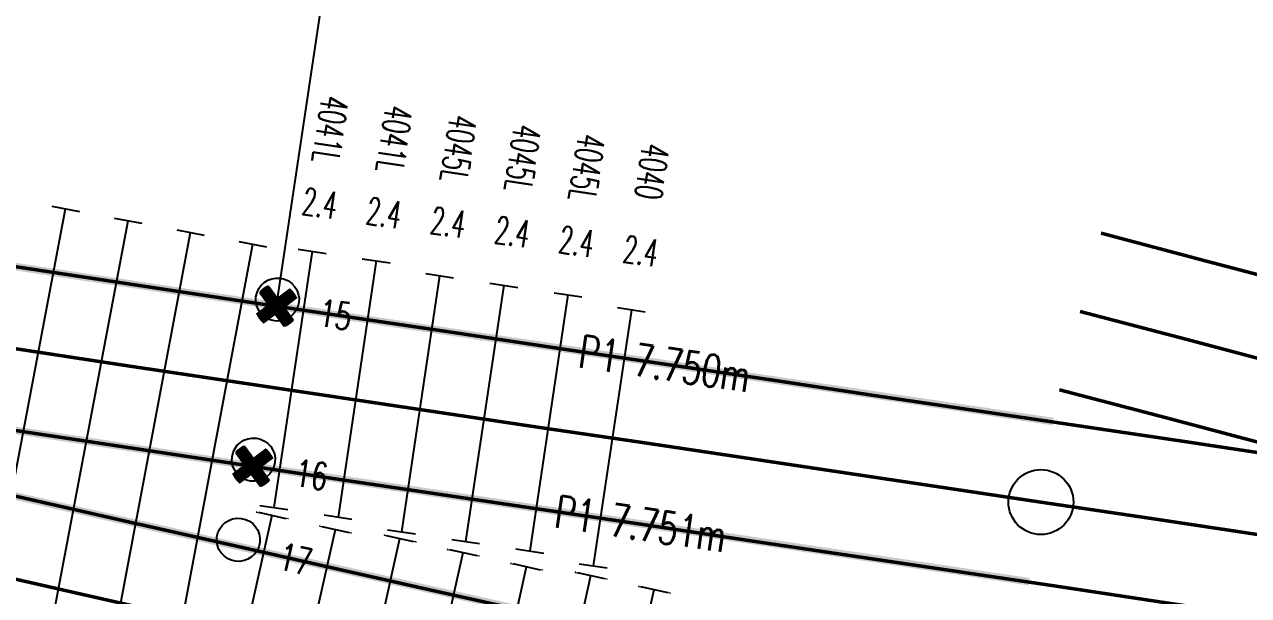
# Model space of a CAD drawing. Header units: millimetres. Extents: x 2688706 to 2690835, y 1254387 to 1255241.
# Drawn here: x 2689336.45 to 2689347.77, y 1254914.9 to 1254920.18 of the extents above; entities that cross this region are included whole.
import ezdxf
from ezdxf.enums import TextEntityAlignment as Align

# ---------------------------------------------------------------- set-up
doc = ezdxf.new("R2010")
doc.units = ezdxf.units.MM
doc.linetypes.add('STRICHPUNKT', pattern=[1, 0.5, -0.25, 0, -0.25])
for name, color, linetype in [('A-GL-0017-_____', 1, 'STRICHPUNKT'), ('BS-TR-B-Gleisstrang-LinieGeometrie', 7, 'Continuous'), ('BS-TR-B-Weiche-PunktGeometrie', 7, 'Continuous'), ('BS-TR-N-Gleisstrang-LinieGeometrie', 7, 'Continuous'), ('L-GL-0017-_____', 2, 'Continuous'), ('L-HS-0017-_____', 4, 'Continuous'), ('L-N1-0017-_____', 3, 'Continuous'), ('L-ST-0017-_____', 7, 'Continuous'), ('S-ON-0017-_____', 7, 'Continuous'), ('T-MK-0017-_____', 1, 'Continuous'), ('T-SS-0017-_____', 7, 'Continuous'), ('T-ST', 7, 'Continuous')]:
    doc.layers.add(name, color=color, linetype=linetype)
doc.layers.add('T-LL-0017-_____', color=2, linetype='Continuous', lineweight=0)
doc.styles.add('R6', font='simplex.shx', dxfattribs={"width": 0.6})
doc.styles.add('R7', font='simplex.shx', dxfattribs={"width": 0.7})

# ---------------------------------------------------------------- blocks, each defined once
blk = doc.blocks.new('WeiVlpSchwelleR')
at = {"color": 7}
for p, q in [((-0.4999999999999886, -0.1300000000000048), (-0.4999999999999886, 0.1299999999999719)), ((0.5000000000000153, -0.1300000000000075), (0.5000000000000082, 0.1299999999999692))]:
    blk.add_line(p, q, dxfattribs=at)
at = {"color": 0, "linetype": 'ByBlock', "lineweight": -2}
blk.add_line((0.5000000000000118, -1.201402631621339e-14), (-0.4999999999999868, 4.853087807381139e-15), dxfattribs=at)
at = {"style": 'R6', "width": 0.6}
blk.add_attdef('LAENGE', text='', height=0.25, rotation=90, dxfattribs=at).set_placement((1.229737067022978, 0.007106245459260857, 6e-06), align=Align.MIDDLE)
at = {"style": 'R6', "width": 0.6, "flags": 1}
for tag, p in [('WVP-SKML', (-3, -5.426215032855453e-14, 2e-06)), ('WVP-SKMR', (5, -5.426215032855453e-14, 2e-06))]:
    blk.add_attdef(tag, text='', height=0.25, rotation=180, dxfattribs=at).set_placement(p, align=Align.MIDDLE_CENTER)
for tag, rotation, p in [('VERKLINKS', 180, (-0.8611075787620777, -8.73603956063954e-05, 2e-06)), ('VERKRECHTS', 179.9999999999973, (0.8750000000000082, -5.459328261269093e-14, 2e-06))]:
    blk.add_attdef(tag, text='', height=0.25, rotation=rotation, dxfattribs=at).set_placement(p, align=Align.MIDDLE)
at = {"color": 1, "extrusion": (-1, 1.836970198721029e-16, 1.224646799147353e-16), "style": 'R6', "width": 0.6, "flags": 8}
blk.add_attdef('WVP-ANL', text='', height=0.25, rotation=270, dxfattribs=at).set_placement((1.829950611378862e-14, -6.12323399573665e-17, 0.4999999999999904), align=Align.MIDDLE)
at = {"style": 'R6', "width": 0.6, "flags": 1}
blk.add_attdef('VERSCHIEBUNG', text='', height=0.25, rotation=179.9999999999999, dxfattribs=at).set_placement((1.75503510535756, -5.395683899678261e-14, 2.000000000057511e-06), align=Align.MIDDLE_LEFT)
at = {"color": 1, "extrusion": (1, -1.83697019872103e-16, 3.374459510989179e-32), "style": 'R6', "width": 0.6, "flags": 8}
blk.add_attdef('WVP-ANR', text='', height=0.25, rotation=270, dxfattribs=at).set_placement((-1.90594986648479e-14, -7.137320858570557e-15, 0.5000000000000118), align=Align.MIDDLE)
at = {"style": 'R6', "width": 0.6}
blk.add_attdef('BEZEICHNUNG', text='', height=0.25, rotation=180, dxfattribs=at).set_placement((3.371428571428583, -5.426215032855453e-14, 2.000000000057511e-06), align=Align.MIDDLE_LEFT)
blk = doc.blocks.new('st_Uber64_a')
h = blk.add_hatch()
h.set_pattern_fill('ANSI31', color=256, scale=0.005, style=0)
h.set_pattern_definition([(45, (0, 0), (-0.0004419417382415922, 0.0004419417382415923), [])])
h.paths.add_polyline_path([(0.06760125104088319, -0.001098616752623042), (0.1705706792017962, 0.1044300885599449, 0.1270080198057573), (0.0986982572865551, 0.1739501480556914), (-0.002534797721500573, 0.07020097297878002), (-0.1024459898808733, 0.1717696689096419, 0.127023821148906), (-0.1728007156887562, 0.1006971333129879), (-0.07238456843482519, -0.001384894801681448), (-0.1714750956408546, -0.1029382901303485, 0.1270080198057567), (-0.1002118059956364, -0.1730826217131372), (-0.002248519672441785, -0.07268448453308453), (0.09784055600784583, -0.1744340150316893, 0.1270238211489061), (0.1700609607530255, -0.1052581095581614)])
at = {"color": 7}
for points in [[(-0.102445989880881, 0.1717696689096498), (-0.002534797721500569, 0.07020097297878003)], [(0.09869825728658486, 0.1739501480557219), (-0.002534797721500569, 0.07020097297878003)], [(-0.1728007156888445, 0.1006971333130778), (-0.07238456843482517, -0.001384894801681456)], [(0.1705706792018269, 0.1044300885599765), (0.06760125104088317, -0.001098616752623029)], [(-0.07238456843482517, -0.001384894801681456), (-0.1714750956408178, -0.1029382901303108)], [(-0.002248519672441787, -0.07268448453308451), (-0.100211805995669, -0.1730826217131707)], [(-0.002248519672441787, -0.07268448453308451), (0.09784055600780232, -0.174434015031645)], [(0.06760125104088317, -0.001098616752623029), (0.1700609607530346, -0.1052581095581706)]]:
    blk.add_lwpolyline(points, dxfattribs=at)
at = {"color": 0}
blk.add_circle((0, 0, 1), 0.2, dxfattribs=at)
at = {"layer": 'T-ST', "style": 'R7', "width": 0.7}
blk.add_attdef('WVP-STNR', text='', height=0.25, dxfattribs=at).set_placement((0.55, 0), align=Align.MIDDLE)
blk = doc.blocks.new('WeiVlpSchwelleL')
at = {"color": 7}
for p, q in [((-0.4999999999999905, -0.1300000000000073), (-0.4999999999999832, 0.1299999999999694)), ((0.5000000000000135, -0.130000000000005), (0.5000000000000135, 0.1299999999999717))]:
    blk.add_line(p, q, dxfattribs=at)
at = {"color": 0, "linetype": 'ByBlock', "lineweight": -2}
blk.add_line((-0.4999999999999868, -1.183033536314004e-14), (0.5000000000000118, 4.669396854307774e-15), dxfattribs=at)
at = {"style": 'R6', "width": 0.6}
blk.add_attdef('LAENGE', text='', height=0.25, rotation=89.99999999999999, dxfattribs=at).set_placement((-1.229737067022953, 0.007106245459261308, 6e-06), align=Align.MIDDLE)
at = {"style": 'R6', "width": 0.6, "flags": 1}
for tag, p in [('WVP-SKML', (-5, 0, 2e-06)), ('WVP-SKMR', (3, 0, 2e-06))]:
    blk.add_attdef(tag, text='', height=0.25, rotation=180, dxfattribs=at).set_placement(p, align=Align.MIDDLE_CENTER)
at = {"style": 'R6', "width": 0.6}
blk.add_attdef('BEZEICHNUNG', text='', height=0.25, rotation=180, dxfattribs=at).set_placement((-2.249999999999987, -5.373479439185756e-14, 2), align=Align.MIDDLE_LEFT)
at = {"style": 'R6', "width": 0.6, "flags": 1}
blk.add_attdef('VERSCHIEBUNG', text='', height=0.25, rotation=180, dxfattribs=at).set_placement((-1.470197398034461, -5.373479439185758e-14, 2), align=Align.MIDDLE_LEFT)
for tag, p in [('VERKLINKS', (-0.8749999999999833, -5.426408495180606e-14, 2e-06)), ('VERKRECHTS', (0.8611075787621026, -8.736039560677224e-05, 2e-06))]:
    blk.add_attdef(tag, text='', height=0.25, rotation=180, dxfattribs=at).set_placement(p, align=Align.MIDDLE)
at = {"color": 1, "extrusion": (-1, -6.123233995736769e-17, 1.224646799147353e-16), "style": 'R6', "width": 0.6, "flags": 8}
blk.add_attdef('WVP-ANL', text='', height=0.25, rotation=270, dxfattribs=at).set_placement((1.179971919316135e-14, -7.187955122291877e-15, 0.4999999999999868), align=Align.MIDDLE)
at = {"color": 1, "extrusion": (1, -1.608122649676636e-16, 1.224646799147353e-16), "style": 'R6', "width": 0.6, "flags": 8}
blk.add_attdef('WVP-ANR', text='', height=0.25, rotation=270, dxfattribs=at).set_placement((-1.65451836612779e-14, -4.265120563609635e-14, 0.50000000000001), align=Align.MIDDLE)
blk = doc.blocks.new('st_Norm_a')
at = {"color": 0, "linetype": 'ByBlock', "lineweight": -2}
blk.add_circle((0, 0, 1), 0.2, dxfattribs=at)
at = {"layer": 'T-ST', "color": 0, "linetype": 'ByBlock', "lineweight": -2, "style": 'R7', "width": 0.7}
blk.add_attdef('WVP-STNR', text='', height=0.25, dxfattribs=at).set_placement((0.55, 0), align=Align.MIDDLE)
blk = doc.blocks.new('Weiche-17')
at = {"layer": 'A-GL-0017-_____', "flags": 128}
for points in [[(475.39812, 22.55147, 0.0004452805455237393), (477.4771005943918, 22.85154517415369, 0.0004311446533847599), (479.5555520255479, 23.15526402969025, 0.0004170087615903658), (481.6334852828953, 23.46250814016927, 0.0004028728696962567), (483.7109119553459, 23.77315915688483, 0.0003887369781241495), (485.7878442110915, 24.08709880788378, 0.0003746010866462676), (487.8642947774185, 24.40420889681944, 0.0003604651954677763), (489.9402769205422, 24.72437130164708, 0.000346329304144427), (492.0158044254583, 25.0474679731669, 0.0003321934130978907), (494.0908915758151, 25.37338093341981, 0.0003180575223168365), (496.1655531338057, 25.70199227392568, 0.0003039216313571017), (498.2398043200633, 26.0331841538751, 0.0002897857408567291), (500.3136607936083, 26.36683879799728, 0.0002756498503714833), (502.3871386317753, 26.70283849451734, 0.0002615139598900753), (504.4602543101777, 27.04106559287578, 0.0002473780694012016), (506.5330246826847, 27.38140250136327, 0.0002332421795430468), (508.6054669614134, 27.72373168464735, 0.0002191062894383296), (510.6775986967368, 28.06793566119826, 0.0002049703990757556), (512.7494377573062, 28.41389700061882, 0.0001908345093100122), (514.8210023100872, 28.7614983208845, 0.0001766986192637953), (516.8923108004108, 29.11062228549875, 0.0001625627293588324), (518.9633819320339, 29.46115160056984, 0.0001484268395837956), (521.0342346472154, 29.81296901181445, 0.0001342909503602223), (523.1048881068024, 30.16595730149421, 0.0001201550603784216), (525.175361670315, 30.5199992852883, 0.0001060191704923567), (527.2456748760712, 30.8749778091149, 9.188328155703875e-05), (529.3158474212829, 31.23077574589596, 7.774739182920805e-05), (531.3858991421828, 31.58727599228089, 6.361150216352739e-05), (533.4558499941514, 31.94436146532986, 4.947561254868681e-05), (535.5257200318508, 32.30191509916348, 3.533972297339609e-05), (537.5955293893616, 32.65981984158449, 2.120383169441323e-05), (539.6652982603255, 33.01795865067623, 7.067940432379707e-06), (541.73506, 33.37619), (576.2267308229154, 39.34672553160775)], [(475.09197, 24.25224, 0.002097440986251049), (482.91685, 25.98524), (489.30238, 27.42759)]]:
    blk.add_lwpolyline(points, format="xyb", dxfattribs=at)
at = {"layer": 'L-GL-0017-_____', "lineweight": 70, "const_width": 0.07, "flags": 128}
for points in [[(482.057280627525, 26.56024919780894, 0.0001864165374977691), (482.7516046836193, 26.71680953559746), (489.137134624829, 28.15915952231802)], [(482.5249252003709, 24.35372267461468, 0.0002085027700635393), (483.5993952700087, 24.51482217260786, 0.0003887369781242024), (485.6751744137347, 24.82858752442871, 0.0003746010866464332), (487.7505140570986, 25.14552795612099, 0.0003280888992193331), (489.6390815744622, 25.4366616796748, 3.237629174612025e-05), (489.8254274400337, 25.46552553446713, 0.0003463293041445803), (491.8999283218047, 25.78846239190557, 0.0003321934130976577), (493.9740309609236, 26.11422072493156, 0.0003180575223169402), (496.0477500951068, 26.44268279234302, 0.0003039216313571385), (498.1211009211729, 26.77373091343316, 0.0002220110840587844), (499.7093040346161, 27.02902984350849, 0.0002220110840587844)], [(482.3870634313201, 25.09695037104062, 0.0001863138031746781), (483.0820953163809, 25.2536704644026), (489.4676253751709, 26.69602047768199)], [(475.8442157610924, 23.6482646241227, 0.001752395598796682), (482.3870634313201, 25.09695037104062, 0.001911126436224528)], [(475.8924671495417, 23.38020660111642, 0.0003165235578077807), (477.3692966493024, 23.59375694273695, 0.0004311446533845906), (479.446468238943, 23.89728877826678, 0.0004170087615903273), (481.5231639254046, 24.20434990097897, 0.0001943700836168756), (482.5249252003709, 24.35372267461468, 0.0001943700836168756)]]:
    blk.add_lwpolyline(points, format="xyb", dxfattribs=at)
at = {"layer": 'L-HS-0017-_____', "lineweight": 70, "const_width": 0.07, "flags": 128}
blk.add_lwpolyline([(467.0733014091382, 20.63265627839605, 5.424162880653132e-05), (467.2926586385301, 20.66239944152846, 0.0004942093292016169), (469.3465259788626, 20.9431828024176, 0.0004804618721268924), (471.3998012414256, 21.22796365430531, 0.0004667144149759741), (473.4524925221671, 21.51662787909686, 0.0004529669581777699), (475.5046036935571, 21.80906766769863, 0.0001285933059687776), (476.1054307878811, 21.89540119810663, 0.0003166872211605722), (477.58490453948, 22.10933340557062, 0.0004311446533845868), (479.6646358121513, 22.41323928111365, 0.0004170087615903148), (481.7438066403847, 22.72066637935905, 8.458459181136973e-05), (482.180262244317, 22.78564837926902, 8.458459181136973e-05)], format="xyb", dxfattribs=at)
at = {"layer": 'L-N1-0017-_____', "lineweight": 70, "const_width": 0.07, "flags": 128}
blk.add_lwpolyline([(466.6499875467391, 23.22426325227669, 2.688162093876412e-05), (466.6852248154803, 23.23147517386695, 0.00151113849242981), (468.6824126983584, 23.64665657505071, 0.0004956217801451799), (470.7666802371513, 24.08878424113982, 0.0004810373913329901), (472.8501599590395, 24.53499934479601, 0.0004664530025033346), (474.9328351816066, 24.98516299020775, 0.0001589797447233721), (475.5260119245938, 25.11412519965296, 0.00175204342453125), (482.057280627525, 26.56024919780894, 0.001911023701559961)], format="xyb", dxfattribs=at)
at = {"layer": 'T-MK-0017-_____'}
blk.add_line((482.057280627525, 26.56024919780894), (480.2333132098654, 34.66337782257085), dxfattribs=at)
at = {"layer": 'L-ST-0017-_____', "color": 7}
for name, p, rotation, values in [('st_Uber64_a', (482.057280627525, 26.56024919780894), 12.68552167297147, {'WVP-STNR': '15'}), ('st_Uber64_a', (482.3870634313201, 25.09695037104061), 12.68554521794136, {'WVP-STNR': '16'}), ('st_Norm_a', (482.5249252003709, 24.35372267461473), 8.503169526433405, {'WVP-STNR': '17'})]:
    blk.add_blockref(name, p, dxfattribs=dict(at, rotation=rotation)).add_auto_attribs(values)
at = {"layer": 'S-ON-0017-_____'}
ref = blk.add_blockref('WeiVlpSchwelleL', (485.3923650561604, 26.54440410090517), dxfattribs=dict(at, xscale=2.400000000000001, rotation=282.7282498001862))
ref.add_attrib('BEZEICHNUNG', '4040', dxfattribs={"layer": 'T-SS-0017-_____', "height": 0.25, "rotation": 282.7282498001861, "style": 'R6', "width": 0.6}).set_placement((484.7864653472002, 29.22682568273788), align=Align.MIDDLE_LEFT)
ref.add_attrib('LAENGE', '2.4', dxfattribs={"layer": 'T-SS-0017-_____', "height": 0.25, "rotation": 12.72824980018612, "style": 'R6', "width": 0.6}).set_placement((485.0130810869098, 28.25280793802024), align=Align.MIDDLE)
ref.add_attrib('WVP-SKML', '3.250', dxfattribs={"layer": 'T-MK-0017-_____', "height": 0.25, "rotation": 102.7282498001861, "style": 'R6', "width": 0.6}).set_placement((483.59540434145, 34.49985635077847), align=Align.MIDDLE_CENTER)
ref = blk.add_blockref('WeiVlpSchwelleL', (484.7960930799613, 26.46097910225627), dxfattribs=dict(at, xscale=2.400000000000001, rotation=282.7282498001862))
ref.add_attrib('BEZEICHNUNG', '4045L', dxfattribs={"layer": 'T-SS-0017-_____', "height": 0.25, "rotation": 282.7282498001861, "style": 'R6', "width": 0.6}).set_placement((484.2012097293457, 29.09462938260112), align=Align.MIDDLE_LEFT)
ref.add_attrib('LAENGE', '2.4', dxfattribs={"layer": 'T-SS-0017-_____', "height": 0.25, "rotation": 12.72824980018612, "style": 'R6', "width": 0.6}).set_placement((484.427666583335, 28.12057635579729), align=Align.MIDDLE)
ref.add_attrib('WVP-SKML', '2.650', dxfattribs={"layer": 'T-MK-0017-_____', "height": 0.25, "rotation": 102.7282498001861, "style": 'R6', "width": 0.6}).set_placement((483.0101487235956, 34.36766005064171), align=Align.MIDDLE_CENTER)
ref = blk.add_blockref('WeiVlpSchwelleL', (484.2108374621069, 26.32878280211951), dxfattribs=dict(at, xscale=2.400000000000001, rotation=282.7282498001862))
ref.add_attrib('BEZEICHNUNG', '4045L', dxfattribs={"layer": 'T-SS-0017-_____', "height": 0.25, "rotation": 282.7282498001861, "style": 'R6', "width": 0.6}).set_placement((483.6159541114914, 28.96243308246436), align=Align.MIDDLE_LEFT)
ref.add_attrib('LAENGE', '2.4', dxfattribs={"layer": 'T-SS-0017-_____', "height": 0.25, "rotation": 12.72824980018612, "style": 'R6', "width": 0.6}).set_placement((483.8424109654806, 27.98838005566053), align=Align.MIDDLE)
ref.add_attrib('WVP-SKML', '2.050', dxfattribs={"layer": 'T-MK-0017-_____', "height": 0.25, "rotation": 102.7282498001861, "style": 'R6', "width": 0.6}).set_placement((482.4248931057413, 34.23546375050496), align=Align.MIDDLE_CENTER)
ref = blk.add_blockref('WeiVlpSchwelleL', (483.6255818442525, 26.19658650198274), dxfattribs=dict(at, xscale=2.400000000000001, rotation=282.7282498001862))
ref.add_attrib('BEZEICHNUNG', '4045L', dxfattribs={"layer": 'T-SS-0017-_____', "height": 0.25, "rotation": 282.7282498001861, "style": 'R6', "width": 0.6}).set_placement((483.0306984936369, 28.83023678232759), align=Align.MIDDLE_LEFT)
ref.add_attrib('LAENGE', '2.4', dxfattribs={"layer": 'T-SS-0017-_____', "height": 0.25, "rotation": 12.72824980018612, "style": 'R6', "width": 0.6}).set_placement((483.2571553476262, 27.85618375552376), align=Align.MIDDLE)
ref.add_attrib('WVP-SKML', '1.450', dxfattribs={"layer": 'T-MK-0017-_____', "height": 0.25, "rotation": 102.7282498001861, "style": 'R6', "width": 0.6}).set_placement((481.8396374878868, 34.10326745036819), align=Align.MIDDLE_CENTER)
ref = blk.add_blockref('WeiVlpSchwelleL', (483.0293098680533, 26.11316150333385), dxfattribs=dict(at, xscale=2.400000000000001, rotation=282.7282498001862))
ref.add_attrib('BEZEICHNUNG', '4041L', dxfattribs={"layer": 'T-SS-0017-_____', "height": 0.25, "rotation": 282.7282498001861, "style": 'R6', "width": 0.6}).set_placement((482.4454428757825, 28.69804048219082), align=Align.MIDDLE_LEFT)
ref.add_attrib('LAENGE', '2.4', dxfattribs={"layer": 'T-SS-0017-_____', "height": 0.25, "rotation": 12.72824980018612, "style": 'R6', "width": 0.6}).set_placement((482.6717486748931, 27.72395389783519), align=Align.MIDDLE)
ref.add_attrib('WVP-SKML', '0.850', dxfattribs={"layer": 'T-MK-0017-_____', "height": 0.25, "rotation": 102.7282498001861, "style": 'R6', "width": 0.6}).set_placement((481.2543818700324, 33.97107115023142), align=Align.MIDDLE_CENTER)
ref = blk.add_blockref('WeiVlpSchwelleR', (482.085253858344, 24.65604160017347), dxfattribs=dict(at, xscale=4.8, rotation=280.5740487239802))
ref.add_attrib('BEZEICHNUNG', '6783', dxfattribs={"layer": 'T-SS-0017-_____', "height": 0.25, "rotation": 280.5740487239802, "style": 'R6', "width": 0.6}).set_placement((482.7026947948617, 21.34849041178133), align=Align.MIDDLE_LEFT)
ref.add_attrib('LAENGE', '4.8', dxfattribs={"layer": 'T-SS-0017-_____', "height": 0.25, "rotation": 10.57404872398015, "style": 'R6', "oblique": 359.9999999999999, "width": 0.6}).set_placement((482.6170064241475, 21.84114289847479), align=Align.MIDDLE)
ref.add_attrib('WVP-SKML', '15.442', dxfattribs={"layer": 'T-MK-0017-_____', "height": 0.25, "rotation": 100.5740487239802, "style": 'R6', "width": 0.6}).set_placement((480.1191028057132, 33.71515115535631), align=Align.MIDDLE_CENTER)
ref.add_attrib('WVP-SKMR', '0.250', dxfattribs={"layer": 'T-MK-0017-_____', "height": 0.25, "rotation": 100.5740487239802, "style": 'R6', "width": 0.6}).set_placement((483.0204443606376, 18.85000468601906), align=Align.MIDDLE_CENTER)
ref = blk.add_blockref('WeiVlpSchwelleL', (482.4440768294314, 25.98108492174771), dxfattribs=dict(at, xscale=2.4, rotation=282.7005280458712))
ref.add_attrib('BEZEICHNUNG', '4041L', dxfattribs={"layer": 'T-SS-0017-_____', "height": 0.25, "rotation": 282.7005280458712, "style": 'R6', "width": 0.6}).set_placement((481.8614605626668, 28.56624609384147), align=Align.MIDDLE_LEFT)
ref.add_attrib('LAENGE', '2.4', dxfattribs={"layer": 'T-SS-0017-_____', "height": 0.25, "rotation": 12.70052804587117, "style": 'R6', "oblique": 359.9999999999999, "width": 0.6}).set_placement((482.0872950372601, 27.59205012863847), align=Align.MIDDLE)
ref.add_attrib('WVP-SKML', '0.250', dxfattribs={"layer": 'T-MK-0017-_____', "height": 0.25, "rotation": 102.7005280458712, "style": 'R6', "width": 0.6}).set_placement((480.6729509776996, 33.8398524227168), align=Align.MIDDLE_CENTER)
ref = blk.add_blockref('WeiVlpSchwelleR', (481.50819331977, 24.54847707682393), dxfattribs=dict(at, xscale=4.799999999999998, rotation=280.5435909373418))
ref.add_attrib('BEZEICHNUNG', '6782', dxfattribs={"layer": 'T-SS-0017-_____', "height": 0.25, "rotation": 280.5435909373418, "style": 'R6', "width": 0.6}).set_placement((482.1199635723363, 21.26161796765115), align=Align.MIDDLE_LEFT)
ref.add_attrib('LAENGE', '4.8', dxfattribs={"layer": 'T-SS-0017-_____', "height": 0.25, "rotation": 10.5435909373418, "style": 'R6', "oblique": 359.9999999999999, "width": 0.6}).set_placement((482.0344734430184, 21.75430385585812), align=Align.MIDDLE)
ref.add_attrib('WVP-SKML', '14.856', dxfattribs={"layer": 'T-MK-0017-_____', "height": 0.25, "rotation": 100.5435909373418, "style": 'R6', "width": 0.6}).set_placement((479.5513691188164, 33.5877420741489), align=Align.MIDDLE_CENTER)
ref.add_attrib('WVP-SKMR', '14.921', dxfattribs={"layer": 'T-MK-0017-_____', "height": 0.25, "rotation": 100.5435909373418, "style": 'R6', "width": 0.6}).set_placement((482.4367041620508, 18.76301338974131), align=Align.MIDDLE_CENTER)
ref = blk.add_blockref('WeiVlpSchwelleR', (480.9296004835435, 24.44094767886827), dxfattribs=dict(at, xscale=4.800000000000001, rotation=280.5126015111618))
ref.add_attrib('BEZEICHNUNG', '6781', dxfattribs={"layer": 'T-SS-0017-_____', "height": 0.25, "rotation": 280.5126015111618, "style": 'R6', "width": 0.6}).set_placement((481.5356903770619, 21.17478843235446), align=Align.MIDDLE_LEFT)
ref.add_attrib('LAENGE', '4.8', dxfattribs={"layer": 'T-SS-0017-_____', "height": 0.25, "rotation": 10.51260151116176, "style": 'R6', "width": 0.6}).set_placement((481.4504043704537, 21.66750868988891), align=Align.MIDDLE)
ref.add_attrib('WVP-SKML', '14.268', dxfattribs={"layer": 'T-MK-0017-_____', "height": 0.25, "rotation": 100.5126015111618, "style": 'R6', "width": 0.6}).set_placement((478.9821108604197, 33.46035860242952), align=Align.MIDDLE_CENTER)
ref.add_attrib('WVP-SKMR', '14.331', dxfattribs={"layer": 'T-MK-0017-_____', "height": 0.25, "rotation": 100.5126015111618, "style": 'R6', "width": 0.6}).set_placement((481.8513790509431, 18.6760593895558), align=Align.MIDDLE_CENTER)
ref = blk.add_blockref('WeiVlpSchwelleR', (480.3494745735561, 24.3334585165278), dxfattribs=dict(at, xscale=4.8, rotation=280.4815123138234))
ref.add_attrib('BEZEICHNUNG', '6780', dxfattribs={"layer": 'T-SS-0017-_____', "height": 0.25, "rotation": 280.4815123138234, "style": 'R6', "width": 0.6}).set_placement((480.9498990661635, 21.08801387087152), align=Align.MIDDLE_LEFT)
ref.add_attrib('LAENGE', '4.8', dxfattribs={"layer": 'T-SS-0017-_____', "height": 0.25, "rotation": 10.4815123138234, "style": 'R6', "oblique": 359.9999999999999, "width": 0.6}).set_placement((480.8648193048938, 21.58076880768556), align=Align.MIDDLE)
ref.add_attrib('WVP-SKML', '13.679', dxfattribs={"layer": 'T-MK-0017-_____', "height": 0.25, "rotation": 100.4815123138234, "style": 'R6', "width": 0.6}).set_placement((478.4113139474434, 33.33300040830982), align=Align.MIDDLE_CENTER)
ref.add_attrib('WVP-SKMR', '13.740', dxfattribs={"layer": 'T-MK-0017-_____', "height": 0.25, "rotation": 100.4815123138234, "style": 'R6', "width": 0.6}).set_placement((481.2645226623895, 18.58915889422218), align=Align.MIDDLE_CENTER)
ref = blk.add_blockref('WeiVlpSchwelleR', (479.7687987112818, 24.22619349708225), dxfattribs=dict(at, xscale=4.6, rotation=280.4503854044899))
ref.add_attrib('BEZEICHNUNG', '6779', dxfattribs={"layer": 'T-SS-0017-_____', "height": 0.25, "rotation": 280.4503854044899, "style": 'R6', "width": 0.6}).set_placement((480.3635830074703, 21.00144293499974), align=Align.MIDDLE_LEFT)
ref.add_attrib('LAENGE', '4.6', dxfattribs={"layer": 'T-SS-0017-_____', "height": 0.25, "rotation": 10.45038540448988, "style": 'R6', "width": 0.6}).set_placement((480.2790019669342, 21.49428746151836), align=Align.MIDDLE)
ref.add_attrib('WVP-SKML', '13.089', dxfattribs={"layer": 'T-MK-0017-_____', "height": 0.25, "rotation": 100.4503854044899, "style": 'R6', "width": 0.6}).set_placement((477.8399453124052, 33.20588513533276), align=Align.MIDDLE_CENTER)
ref.add_attrib('WVP-SKMR', '13.148', dxfattribs={"layer": 'T-MK-0017-_____', "height": 0.25, "rotation": 100.4503854044899, "style": 'R6', "width": 0.6}).set_placement((480.6771409091366, 18.50246242131384), align=Align.MIDDLE_CENTER)
ref = blk.add_blockref('WeiVlpSchwelleR', (479.1860975832953, 24.11888256248722), dxfattribs=dict(at, xscale=4.6, rotation=280.4190293381054))
ref.add_attrib('BEZEICHNUNG', '6778', dxfattribs={"layer": 'T-SS-0017-_____', "height": 0.25, "rotation": 280.4190293381054, "style": 'R6', "width": 0.6}).set_placement((479.7752463874719, 20.91485686703998), align=Align.MIDDLE_LEFT)
ref.add_attrib('LAENGE', '4.6', dxfattribs={"layer": 'T-SS-0017-_____', "height": 0.25, "rotation": 10.41902933810537, "style": 'R6', "width": 0.6}).set_placement((479.6908704075688, 21.4077354805044), align=Align.MIDDLE)
ref.add_attrib('WVP-SKML', '12.497', dxfattribs={"layer": 'T-MK-0017-_____', "height": 0.25, "rotation": 100.4190293381054, "style": 'R6', "width": 0.6}).set_placement((477.2665565578585, 33.07869292166968), align=Align.MIDDLE_CENTER)
ref.add_attrib('WVP-SKMR', '12.554', dxfattribs={"layer": 'T-MK-0017-_____', "height": 0.25, "rotation": 100.4190293381054, "style": 'R6', "width": 0.6}).set_placement((480.0877208259614, 18.41574880630649), align=Align.MIDDLE_CENTER)
ref = blk.add_blockref('WeiVlpSchwelleR', (486.4428152119701, 24.18678051932989), dxfattribs=dict(at, xscale=2.4, rotation=278.6671248844486))
ref.add_attrib('BEZEICHNUNG', '6040', dxfattribs={"layer": 'T-SS-0017-_____', "height": 0.25, "rotation": 278.6671248844486, "style": 'R6', "width": 0.6}).set_placement((486.7818758532283, 21.96247436199687), align=Align.MIDDLE_LEFT)
ref.add_attrib('LAENGE', '2.4', dxfattribs={"layer": 'T-SS-0017-_____', "height": 0.25, "rotation": 8.667124884448631, "style": 'R6', "width": 0.6}).set_placement((486.7128979862326, 22.4577474672899), align=Align.MIDDLE)
ref.add_attrib('WVP-SKMR', '4.425', dxfattribs={"layer": 'T-MK-0017-_____', "height": 0.25, "rotation": 98.66712488444864, "style": 'R6', "width": 0.6}).set_placement((487.1611007060653, 19.47468288007571), align=Align.MIDDLE_CENTER)
ref.add_attrib('WVP-ANL', 'Z', dxfattribs={"layer": 'T-SS-0017-_____', "color": 1, "extrusion": (-0.1506936183369912, 0.9885805143702284, 2.939152317953649e-16), "height": 0.3, "rotation": 270, "style": 'R6', "width": 0.6}).set_placement((-484.5326819463319, 1.416472966029071e-14, -48.19324801156525), align=Align.MIDDLE)
ref = blk.add_blockref('WeiVlpSchwelleR', (485.8496475720158, 24.09649128732804), dxfattribs=dict(at, xscale=2.4, rotation=278.6426018071393))
ref.add_attrib('BEZEICHNUNG', '6040', dxfattribs={"layer": 'T-SS-0017-_____', "height": 0.25, "rotation": 278.6426018071393, "style": 'R6', "width": 0.6}).set_placement((486.1877561604342, 21.87204021291917), align=Align.MIDDLE_LEFT)
ref.add_attrib('LAENGE', '2.4', dxfattribs={"layer": 'T-SS-0017-_____', "height": 0.25, "rotation": 8.642601807139277, "style": 'R6', "width": 0.6}).set_placement((486.1189902808201, 22.36734279595582), align=Align.MIDDLE)
ref.add_attrib('WVP-SKMR', '3.825', dxfattribs={"layer": 'T-MK-0017-_____', "height": 0.25, "rotation": 98.64260180713927, "style": 'R6', "width": 0.6}).set_placement((486.5659161828127, 19.38408664743509), align=Align.MIDDLE_CENTER)
ref.add_attrib('WVP-ANL', 'Z', dxfattribs={"layer": 'T-SS-0017-_____', "color": 1, "extrusion": (-0.1502704837415166, 0.9886449219593911, 2.939152317953648e-16), "height": 0.3, "rotation": 270, "style": 'R6', "width": 0.6}).set_placement((-483.9537783100531, 1.410381273246778e-14, -47.98598781803663), align=Align.MIDDLE)
ref = blk.add_blockref('WeiVlpSchwelleR', (485.2639324095384, 23.95702422286383), dxfattribs=dict(at, xscale=2.4, rotation=278.617249746477))
ref.add_attrib('BEZEICHNUNG', '6045R', dxfattribs={"layer": 'T-SS-0017-_____', "height": 0.25, "rotation": 278.617249746477, "style": 'R6', "width": 0.6}).set_placement((485.5935650457828, 21.78185932678754), align=Align.MIDDLE_LEFT)
ref.add_attrib('LAENGE', '2.4', dxfattribs={"layer": 'T-SS-0017-_____', "height": 0.25, "rotation": 8.617249746476984, "style": 'R6', "width": 0.6}).set_placement((485.5248575039461, 22.27716731750387), align=Align.MIDDLE)
ref.add_attrib('WVP-SKMR', '3.224', dxfattribs={"layer": 'T-MK-0017-_____', "height": 0.25, "rotation": 98.61724974647699, "style": 'R6', "width": 0.6}).set_placement((485.9706241691191, 19.29373867777608), align=Align.MIDDLE_CENTER)
ref.add_attrib('WVP-ANL', 'Z', dxfattribs={"layer": 'T-SS-0017-_____', "color": 1, "extrusion": (-0.1498330164747326, 0.9887113163983119, 2.939152317953649e-16), "height": 0.3, "rotation": 270, "style": 'R6', "width": 0.6}).set_placement((-483.3754946183266, 1.405560769674163e-14, -47.82197782293801), align=Align.MIDDLE)
ref = blk.add_blockref('WeiVlpSchwelleR', (484.6706637162442, 23.86725283703746), dxfattribs=dict(at, xscale=2.4, rotation=278.5918012700228))
ref.add_attrib('BEZEICHNUNG', '6045R', dxfattribs={"layer": 'T-SS-0017-_____', "height": 0.25, "rotation": 278.5918012700228, "style": 'R6', "width": 0.6}).set_placement((484.9993301994099, 21.69194174598783), align=Align.MIDDLE_LEFT)
ref.add_attrib('LAENGE', '2.4', dxfattribs={"layer": 'T-SS-0017-_____', "height": 0.25, "rotation": 8.591801270022755, "style": 'R6', "width": 0.6}).set_placement((484.9308426601936, 22.18728020496795), align=Align.MIDDLE)
ref.add_attrib('WVP-SKMR', '2.624', dxfattribs={"layer": 'T-MK-0017-_____', "height": 0.25, "rotation": 98.59180127002276, "style": 'R6', "width": 0.6}).set_placement((485.3752841626595, 19.2036538679389), align=Align.MIDDLE_CENTER)
ref.add_attrib('WVP-ANL', 'Z', dxfattribs={"layer": 'T-SS-0017-_____', "color": 1, "extrusion": (-0.1493938559844262, 0.9887777686589159, 2.939152317953649e-16), "height": 0.3, "rotation": 270, "style": 'R6', "width": 0.6}).set_placement((-482.7971983368641, 1.39925430425767e-14, -47.60741033087679), align=Align.MIDDLE)
ref = blk.add_blockref('WeiVlpSchwelleR', (484.0773552086373, 23.77774496610391), dxfattribs=dict(at, xscale=2.400000000000001, rotation=278.5663527935685))
ref.add_attrib('BEZEICHNUNG', '6045R', dxfattribs={"layer": 'T-SS-0017-_____', "height": 0.25, "rotation": 278.5663527935685, "style": 'R6', "width": 0.6}).set_placement((484.4050554738857, 21.60228810922163), align=Align.MIDDLE_LEFT)
ref.add_attrib('LAENGE', '2.4', dxfattribs={"layer": 'T-SS-0017-_____', "height": 0.25, "rotation": 8.566352793568482, "style": 'R6', "width": 0.6}).set_placement((484.336787950801, 22.09765693874623), align=Align.MIDDLE)
ref.add_attrib('WVP-SKMR', '2.024', dxfattribs={"layer": 'T-MK-0017-_____', "height": 0.25, "rotation": 98.5663527935685, "style": 'R6', "width": 0.6}).set_placement((484.7799042028811, 19.11383349301939), align=Align.MIDDLE_CENTER)
ref.add_attrib('WVP-ANL', 'Z', dxfattribs={"layer": 'T-SS-0017-_____', "color": 1, "extrusion": (-0.1489546660220221, 0.9888440258555784, 2.939152317953648e-16), "height": 0.3, "rotation": 270, "style": 'R6', "width": 0.6}).set_placement((-482.2188068102125, 1.392955388849282e-14, -47.39309971587693), align=Align.MIDDLE)
ref = blk.add_blockref('WeiVlpSchwelleR', (483.4914320330194, 23.63905577595999), dxfattribs=dict(at, xscale=2.4, rotation=278.5405388435395))
ref.add_attrib('BEZEICHNUNG', '6041R', dxfattribs={"layer": 'T-SS-0017-_____', "height": 0.25, "rotation": 278.5405388435395, "style": 'R6', "width": 0.6}).set_placement((483.81072668121, 21.51289705007972), align=Align.MIDDLE_LEFT)
ref.add_attrib('LAENGE', '2.4', dxfattribs={"layer": 'T-SS-0017-_____', "height": 0.25, "rotation": 8.540538843539489, "style": 'R6', "width": 0.6}).set_placement((483.742529408573, 22.00827306418394), align=Align.MIDDLE)
ref.add_attrib('WVP-SKMR', '1.423', dxfattribs={"layer": 'T-MK-0017-_____', "height": 0.25, "rotation": 98.54053884353951, "style": 'R6', "width": 0.6}).set_placement((484.1844542277872, 19.02427380268821), align=Align.MIDDLE_CENTER)
ref.add_attrib('WVP-ANL', 'Z', dxfattribs={"layer": 'T-SS-0017-_____', "color": 1, "extrusion": (-0.1485091386933467, 0.9889110352931452, 2.939152317953648e-16), "height": 0.3, "rotation": 270, "style": 'R6', "width": 0.6}).set_placement((-481.6406284199501, 1.388043280578264e-14, -47.22597301607949), align=Align.MIDDLE)
ref = blk.add_blockref('WeiVlpSchwelleR', (482.8980194024509, 23.55008003230501), dxfattribs=dict(at, xscale=2.4, rotation=278.5141649679444))
ref.add_attrib('BEZEICHNUNG', '6041R', dxfattribs={"layer": 'T-SS-0017-_____', "height": 0.25, "rotation": 278.5141649679444, "style": 'R6', "width": 0.6}).set_placement((483.2163353226729, 21.4237745568537), align=Align.MIDDLE_LEFT)
ref.add_attrib('LAENGE', '2.4', dxfattribs={"layer": 'T-SS-0017-_____', "height": 0.25, "rotation": 8.514164967944343, "style": 'R6', "oblique": 359.9999999999999, "width": 0.6}).set_placement((483.1483660842642, 21.91918191042758), align=Align.MIDDLE)
ref.add_attrib('WVP-SKMR', '0.823', dxfattribs={"layer": 'T-MK-0017-_____', "height": 0.25, "rotation": 98.51416496794434, "style": 'R6', "width": 0.6}).set_placement((483.5889172891252, 18.9349795422327), align=Align.MIDDLE_CENTER)
ref.add_attrib('WVP-ANL', 'Z', dxfattribs={"layer": 'T-SS-0017-_____', "color": 1, "extrusion": (-0.1480539163823105, 0.988979290907479, 2.939152317953649e-16), "height": 0.3, "rotation": 270, "style": 'R6', "width": 0.6}).set_placement((-481.0628223891617, 1.381530957245333e-14, -47.00440153463043), align=Align.MIDDLE)
at = {"layer": 'T-LL-0017-_____', "style": 'R7', "width": 0.7}
for s, rotation, p in [('P1 7.750m', 12.72824980018602, (485.5972368339995, 27.35957490230953)), ('P1 7.751m', 12.72824980018621, (485.9273736247537, 25.89635590603103))]:
    blk.add_text(s, height=0.3, rotation=rotation, dxfattribs=at).set_placement(p, align=Align.MIDDLE_CENTER)

msp = doc.modelspace()

# ---------------------------------------------------------------- linework, layer by layer
at = {"layer": 'BS-TR-B-Gleisstrang-LinieGeometrie', "lineweight": 50}
for points in [[(2689331.45668, 1254917.94486, 454.542), (2689332.4450511, 1254917.78946907, 454.545906988587), (2689333.43358441, 1254917.63511341, 454.549813977175), (2689334.42227885, 1254917.48179317, 454.553720965762), (2689335.41113332, 1254917.32950853, 454.557627954349), (2689336.40014674, 1254917.17825965, 454.561534942937), (2689337.38931804, 1254917.02804671, 454.565441931524), (2689338.37864611, 1254916.87886986, 454.569348920111), (2689339.36812989, 1254916.73072927, 454.573255908699), (2689339.36813, 1254916.73073, 454.5732599999999), (2689340.29448283, 1254916.59253696, 454.576917428897), (2689341.22083566, 1254916.45434391, 454.5805748577951), (2689342.14718849, 1254916.31615087, 454.584232286692), (2689343.07354132, 1254916.17795782, 454.587889715589), (2689343.99989415, 1254916.03976478, 454.591547144486), (2689344.92624698, 1254915.90157174, 454.595204573384), (2689345.8525998, 1254915.76337869, 454.598862002281)], [(2689359.02491647, 1254914.25382841, 454.634161990477), (2689358.02787781, 1254914.48699429, 454.627042485293), (2689357.03188826, 1254914.72460161, 454.619392344469), (2689356.03696762, 1254914.96664566, 454.611211561844), (2689355.04313563, 1254915.21312162, 454.602508863016), (2689354.05041205, 1254915.4640246, 454.593491706577), (2689353.0588166, 1254915.71934962, 454.584248270636), (2689352.06836896, 1254915.9790916, 454.57477855384), (2689352.06837, 1254915.97909, 454.57478), (2689351.09305495, 1254916.23706087, 454.565228495692), (2689350.11773991, 1254916.49503175, 454.555457326205), (2689349.14242486, 1254916.75300262, 454.54546649015), (2689348.16710981, 1254917.01097349, 454.5352559861061), (2689347.19179477, 1254917.26894436, 454.52482581262), (2689346.21647972, 1254917.52691524, 454.514175968209)], [(2689345.8525998, 1254915.76337869, 454.598862002281), (2689346.85360143, 1254915.61404956, 454.60281415977), (2689347.85460306, 1254915.46472043, 454.606766317258), (2689348.85560468, 1254915.3153913, 454.610718474747), (2689349.85660631, 1254915.16606217, 454.614670632236), (2689350.85760793, 1254915.01673304, 454.618622789724), (2689351.85860956, 1254914.86740391, 454.622574947213), (2689351.85861, 1254914.86741, 454.62257), (2689352.87094613, 1254914.71583242, 454.626567230435), (2689353.88311834, 1254914.56316413, 454.630564460871), (2689354.89512547, 1254914.40940533, 454.634561691306), (2689355.90696634, 1254914.25455618, 454.638558921742), (2689356.91863977, 1254914.09861686, 454.642556152177), (2689357.93014459, 1254913.94158756, 454.646553382612), (2689358.94147962, 1254913.78346846, 454.650550613048)], [(2689336.0172659, 1254915.12968489, 454.677193618923), (2689336.99574092, 1254914.90770191, 454.683065017793), (2689337.97439034, 1254914.68648904, 454.688792596615), (2689338.9532107, 1254914.4660338, 454.694376355745), (2689339.93219859, 1254914.24632367, 454.6998162955269), (2689340.9113506, 1254914.02734616, 454.705112416294), (2689341.89066339, 1254913.80908875, 454.710264718374), (2689342.8701336, 1254913.59153892, 454.715273202085), (2689343.84975793, 1254913.37468415, 454.720137867734), (2689344.82953311, 1254913.15851192, 454.724858715622), (2689345.80945586, 1254912.94300967, 454.7294357460401), (2689346.78952297, 1254912.72816487, 454.733868959271), (2689347.76973123, 1254912.51396497, 454.738158355586), (2689348.75007747, 1254912.30039742, 454.742303935251)]]:
    msp.add_polyline3d(points, dxfattribs=at)
at = {"layer": 'BS-TR-B-Weiche-PunktGeometrie', "lineweight": 25}
msp.add_circle((2689345.8526, 1254915.76338, 454.598862002281), 0.3, dxfattribs=at)
at = {"layer": 'BS-TR-N-Gleisstrang-LinieGeometrie', "color": 1, "lineweight": 50, "true_color": 0xff0000}
for points in [[(2689352.25998552, 1254916.70353419, 454.543756620641), (2689351.28466325, 1254916.96147777, 454.53356508759), (2689350.30934099, 1254917.21942134, 454.523153979992), (2689349.33401872, 1254917.47736491, 454.512523296365), (2689348.35869645, 1254917.73530848, 454.501673035202), (2689347.38337418, 1254917.99325205, 454.490603194959), (2689346.40805192, 1254918.25119563, 454.479313774063)], [(2689335.54926024, 1254918.06596142, 454.515297514847), (2689336.5436399, 1254917.91394944, 454.519876489796), (2689337.53817726, 1254917.7629726, 454.524455464746), (2689338.53287122, 1254917.61303106, 454.529034439695), (2689339.52772072, 1254917.46412499, 454.533613414645), (2689339.52772072, 1254917.46412499, 454.533613414645), (2689340.48434523, 1254917.32144931, 454.538016109534), (2689341.44096973, 1254917.17877363, 454.542418804424), (2689342.39759423, 1254917.03609795, 454.546821499314), (2689343.35421873, 1254916.89342227, 454.551224194203), (2689344.31084323, 1254916.75074659, 454.555626889093), (2689345.26746773, 1254916.60807091, 454.560029583983), (2689346.22409223, 1254916.46539523, 454.564432278872), (2689347.18071673, 1254916.32271955, 454.568834973762), (2689348.13734123, 1254916.18004387, 454.573237668652)], [(2689351.87675448, 1254915.25464581, 454.605803379359), (2689350.90144665, 1254915.51264398, 454.5968921419731), (2689349.92613883, 1254915.77064215, 454.587761053505), (2689348.950831, 1254916.02864033, 454.578410112658), (2689347.97552318, 1254916.2866385, 454.568839318098), (2689347.00021535, 1254916.54463667, 454.559048668462), (2689346.02490753, 1254916.80263485, 454.549038162355)], [(2689336.33022578, 1254916.4314964, 454.603404970903), (2689337.3287476, 1254916.2798477, 454.6066822880931), (2689338.3274271, 1254916.12924089, 454.609959605283), (2689339.32626319, 1254915.97967615, 454.613236922474), (2689339.32626319, 1254915.97967615, 454.613236922474), (2689340.28168652, 1254915.83712156, 454.616371551882), (2689341.23710984, 1254915.69456697, 454.619506181289), (2689342.19253316, 1254915.55201237, 454.622640810697), (2689343.14795649, 1254915.40945778, 454.625775440104), (2689344.10337981, 1254915.26690319, 454.628910069512), (2689345.05880314, 1254915.12434859, 454.632044698919), (2689346.01422646, 1254914.981794, 454.635179328326), (2689346.96964978, 1254914.83923941, 454.638313957734), (2689347.92507311, 1254914.69668481, 454.641448587141)], [(2689335.48119133, 1254916.02008282, 454.630957810514), (2689336.4553096, 1254915.79847843, 454.637567441866), (2689337.42959476, 1254915.57760888, 454.644035300619), (2689338.40404623, 1254915.35747432, 454.650361387164), (2689339.37866348, 1254915.13807485, 454.656545701883), (2689340.35344595, 1254914.91941061, 454.662588245149), (2689341.32839308, 1254914.70148171, 454.6684890173281), (2689342.30350432, 1254914.48428829, 454.674248018775), (2689343.27877912, 1254914.26783047, 454.67986524984), (2689344.25421691, 1254914.05210837, 454.685340710862), (2689345.22981714, 1254913.83712211, 454.690674402171), (2689346.20557927, 1254913.62287181, 454.695866324088), (2689347.18150273, 1254913.4093576, 454.700916476929), (2689347.18150273, 1254913.4093576, 454.700916476929), (2689348.16202642, 1254913.19550786, 454.705846968825)]]:
    msp.add_polyline3d(points, dxfattribs=at)

# ---------------------------------------------------------------- block references
at = {"extrusion": (0.007932368216736263, 0.05957805116233021, 0.9981921324846099), "rotation": 166.3885862963343}
msp.add_blockref('Weiche-17', (-2499718.199598709, -1596043.225042499, 96552.05314291664), dxfattribs=at)

doc.saveas('drawing.dxf')
